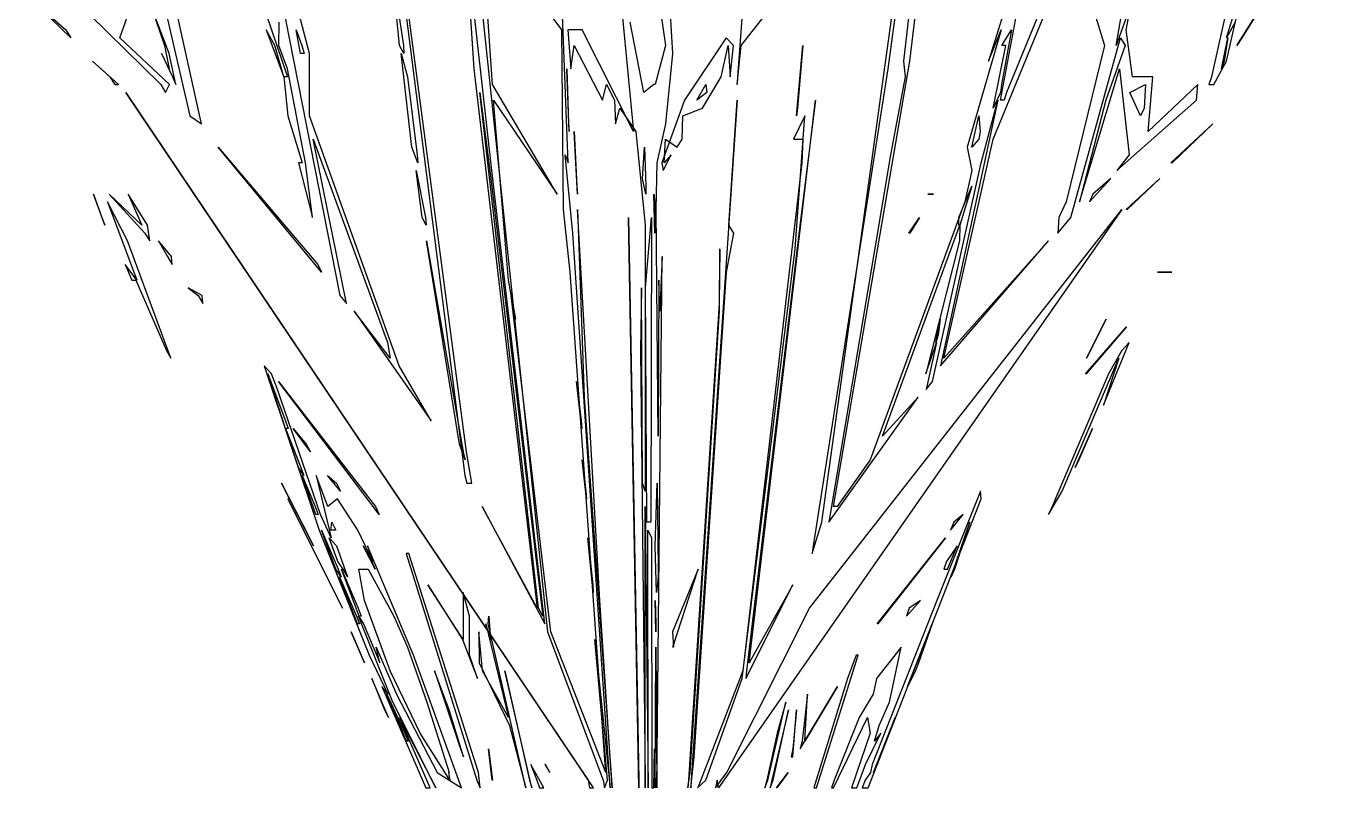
# Model space of a CAD drawing. Extents: x -11089 to 11068, y 2036 to 20000.
# Drawn here: x -2897 to 3102, y 2036 to 5552 of the extents above; entities that cross this region are included whole.
import ezdxf

# ---------------------------------------------------------------- set-up
doc = ezdxf.new("R2010")
doc.units = 0

msp = doc.modelspace()

# ---------------------------------------------------------------- linework, layer by layer
for p, q in [((2133.4135, 5461.5385), (2518.7722, 7661.0577)), ((2643.25, 5389.4231), (3101.9631, 7444.7115)), ((2996.1324, 7228.3654), (2573.2631, 5317.3077)), ((-1323.8838, 7012.0192), (-871.8559, 3478.3654)), ((2179.5967, 5533.6538), (2467.6253, 6975.9615)), ((775.1543, 3262.0192), (1274.2967, 6867.7885)), ((1319.4966, 6831.7308), (1152.036, 5389.4231)), ((-863.9448, 3586.5385), (-1235.9254, 6399.0385)), ((1215.1526, 6362.9808), (1080.4318, 5353.3654)), ((1181.2755, 5389.4231), (1273.8794, 6146.6346)), ((-876.6396, 6074.5192), (-830.6546, 5353.3654)), ((-744.968, 5281.25), (-797.5443, 6074.5192)), ((-2086.6564, 5100.9615), (-2278.8128, 5966.3462)), ((1922.7483, 5966.3462), (1627.7398, 5245.1923)), ((-2897.2293, 5894.2308), (-2275.0176, 5281.25)), ((1566.0578, 5028.8462), (1936.8672, 5930.2885)), ((1936.8672, 5930.2885), (2080.0781, 5461.5385)), ((-2463.658, 5497.5962), (-2350.0726, 5822.1154)), ((-2307.4184, 5858.1731), (-2140.4247, 5137.0192)), ((-1754.4008, 5858.1731), (-1448.985, 4307.6923)), ((88.3054, 5425.4808), (63.174, 5822.1154)), ((-1173.3774, 5461.5385), (-1205.4287, 5786.0577)), ((-1205.4287, 5786.0577), (-1155.599, 5461.5385)), ((-747.3207, 4884.6154), (-847.567, 5786.0577)), ((12.4783, 5750), (53.3353, 5461.5385)), ((-2690.3384, 5497.5962), (-2877.1399, 5677.8846)), ((-2877.1399, 5677.8846), (-2713.9882, 5533.6538)), ((-2237.0689, 5425.4808), (-2320.1523, 5641.8269)), ((-2320.1523, 5641.8269), (-2257.8626, 5461.5385)), ((-395.1061, 4920.6731), (-422.4024, 5641.8269)), ((1599.5932, 5209.1346), (1688.0864, 5677.8846)), ((2197.7169, 5641.8269), (2133.4135, 5461.5385)), ((2642.6162, 5497.5962), (2687.4588, 5641.8269)), ((2690.4714, 5461.5385), (2803.7725, 5641.8269)), ((2803.7725, 5641.8269), (2714.1995, 5497.5962)), ((-1788.2988, 5605.7692), (-1690.5069, 5317.3077)), ((-1589.4963, 5425.4808), (-1636.2326, 5605.7692)), ((-790.7444, 5605.7692), (-490.6496, 2757.2115)), ((-480.5293, 5605.7692), (-426.3123, 5533.6538)), ((-145.9836, 5605.7692), (-93.4281, 5064.9038)), ((407.5375, 5605.7692), (386.5664, 5317.3077)), ((402.9781, 5461.5385), (517.0252, 5605.7692)), ((1611.902, 5605.7692), (1543.8452, 5389.4231)), ((-2713.9882, 5533.6538), (-2690.3384, 5497.5962)), ((-1748.2138, 5461.5385), (-1789.3108, 5533.6538)), ((-1789.3108, 5533.6538), (-1707.8158, 5317.3077)), ((-1730.4354, 5461.5385), (-1728.4478, 5569.7115)), ((-1630.7055, 5425.4808), (-1651.2096, 5533.6538)), ((-1651.2096, 5533.6538), (-1623.7647, 5461.5385)), ((-426.3123, 5533.6538), (-418.5708, 4704.3269)), ((-330.2419, 5533.6538), (-396.2903, 5533.6538)), ((-396.2903, 5533.6538), (-383.379, 5353.3654)), ((-93.4281, 5064.9038), (-330.2419, 5533.6538)), ((-45.5312, 5245.1923), (-108.7834, 5569.7115)), ((1603.1745, 5533.6538), (1446.4784, 4992.7885)), ((1543.8452, 5389.4231), (1603.1745, 5533.6538)), ((1651.2096, 5533.6538), (1604.5464, 5281.25)), ((1605.9862, 5461.5385), (1651.2096, 5533.6538)), ((2209.7752, 5317.3077), (2179.5967, 5533.6538)), ((2683.3246, 5569.7115), (2642.6162, 5497.5962)), ((-2234.904, 5281.25), (-2463.658, 5497.5962)), ((-2257.8626, 5461.5385), (-2236.3777, 5353.3654)), ((-1707.8158, 5317.3077), (-1748.2138, 5461.5385)), ((-1690.353, 5353.3654), (-1730.4354, 5461.5385)), ((-1623.7647, 5461.5385), (-1613.0444, 5425.4808)), ((-1153.8566, 5425.4808), (-1173.3774, 5461.5385)), ((-1155.599, 5461.5385), (-1153.8566, 5425.4808)), ((-383.379, 5353.3654), (-367.4212, 5461.5385)), ((-367.4212, 5461.5385), (-237.3955, 5209.1346)), ((53.3353, 5461.5385), (5.7305, 5281.25)), ((334.0553, 5497.5962), (141.3068, 5209.1346)), ((311.561, 5317.3077), (343.7166, 5461.5385)), ((367.4212, 5461.5385), (334.0553, 5497.5962)), ((343.7166, 5461.5385), (351.9485, 5317.3077)), ((351.9485, 5317.3077), (367.4212, 5461.5385)), ((383.945, 5281.25), (402.9781, 5461.5385)), ((657.7347, 5137.0192), (687.4332, 5461.5385)), ((687.4332, 5461.5385), (662.3514, 5173.0769)), ((1566.0682, 5173.0769), (1623.7647, 5461.5385)), ((1623.7647, 5461.5385), (1605.9862, 5461.5385)), ((2080.0781, 5461.5385), (1903.1492, 4740.3846)), ((1924.8506, 4668.2692), (2153.4638, 5497.5962)), ((2174.8965, 5461.5385), (2085.6887, 5209.1346)), ((2153.4638, 5497.5962), (2174.8965, 5461.5385)), ((2619.7567, 5353.3654), (2648.5815, 5497.5962)), ((2648.5815, 5497.5962), (2631.5542, 5389.4231)), ((2714.1995, 5497.5962), (2690.4714, 5461.5385)), ((-2236.3777, 5353.3654), (-2272.391, 5425.4808)), ((-2272.391, 5425.4808), (-2221.3145, 5317.3077)), ((-2206.2514, 5281.25), (-2237.0689, 5425.4808)), ((-1613.0444, 5425.4808), (-1630.7055, 5425.4808)), ((-1588.5964, 5137.0192), (-1589.4963, 5425.4808)), ((-1116.0096, 4992.7885), (-1165.6306, 5425.4808)), ((-1165.6306, 5425.4808), (-1136.6207, 5317.3077)), ((55.349, 5100.9615), (88.3054, 5425.4808)), ((-2469.8554, 5281.25), (-2590.6189, 5389.4231)), ((-2590.6189, 5389.4231), (-2509.7969, 5317.3077)), ((-1607.1209, 4920.6731), (-1690.353, 5353.3654)), ((-830.6546, 5353.3654), (-571.4977, 3153.8462)), ((-390.1998, 5064.9038), (-400.8054, 5353.3654)), ((-400.8054, 5353.3654), (-392.9777, 5100.9615)), ((1080.4318, 5353.3654), (735.7606, 3153.8462)), ((828.4688, 3334.1346), (1181.2755, 5389.4231)), ((1152.036, 5389.4231), (1159.6993, 5317.3077)), ((1964.873, 4740.3846), (2149.2461, 5353.3654)), ((2149.2461, 5353.3654), (2194.386, 4956.7308)), ((2584.4659, 5281.25), (2643.25, 5389.4231)), ((2631.5542, 5389.4231), (2619.7567, 5353.3654)), ((-2509.7969, 5317.3077), (-2487.047, 5281.25)), ((-2487.047, 5281.25), (-2469.8554, 5281.25)), ((-2275.0176, 5281.25), (-2253.7936, 5245.1923)), ((-2253.7936, 5245.1923), (-2234.904, 5281.25)), ((-2221.3145, 5317.3077), (-2206.2514, 5281.25)), ((-1690.5069, 5317.3077), (-1707.8158, 5317.3077)), ((-1707.8158, 5317.3077), (-1688.9288, 5137.0192)), ((-1136.6207, 5317.3077), (-1091.8146, 4956.7308)), ((-445.7184, 4776.4423), (-744.968, 5281.25)), ((-237.3955, 5209.1346), (-217.7599, 5281.25)), ((-217.7599, 5281.25), (-180.8727, 5209.1346)), ((0, 5281.25), (-45.5312, 5245.1923)), ((5.7305, 5281.25), (0, 5281.25)), ((197.8295, 5209.1346), (240.682, 5281.25)), ((224.5259, 5173.0769), (311.561, 5317.3077)), ((240.682, 5281.25), (244.7301, 5245.1923)), ((386.5664, 5317.3077), (383.945, 5281.25)), ((1159.6993, 5317.3077), (1091.8146, 4956.7308)), ((1604.5464, 5281.25), (1599.2828, 5245.1923)), ((2196.8796, 5245.1923), (2269.2871, 5281.25)), ((2302.0896, 5317.3077), (2209.7752, 5317.3077)), ((2269.2871, 5281.25), (2262.0985, 5173.0769)), ((2280.7455, 5064.9038), (2302.0896, 5317.3077)), ((2509.9691, 5281.25), (2280.7455, 5064.9038)), ((2503.9569, 5209.1346), (2509.9691, 5281.25)), ((2573.2631, 5317.3077), (2561.5438, 5281.25)), ((2561.5438, 5281.25), (2584.4659, 5281.25)), ((-278.3673, 2036.0577), (-2435.9183, 5245.1923)), ((-2435.9183, 5245.1923), (-303.5325, 2072.1154)), ((-531.6632, 2865.3846), (-802.4871, 5245.1923)), ((-802.4871, 5245.1923), (-752.3261, 4848.5577)), ((244.7301, 5245.1923), (197.8295, 5209.1346)), ((1599.2828, 5245.1923), (1566.0682, 5173.0769)), ((1627.7398, 5245.1923), (1616.55, 5209.1346)), ((2246.3311, 5137.0192), (2196.8796, 5245.1923)), ((-670.0878, 4379.8077), (-740.4477, 5209.1346)), ((-740.4477, 5209.1346), (-445.7184, 4776.4423)), ((-180.8727, 5209.1346), (-177.1167, 5100.9615)), ((-177.1167, 5100.9615), (-157.1681, 5173.0769)), ((-157.1681, 5173.0769), (-82.4366, 5064.9038)), ((141.3068, 5209.1346), (37.3749, 4920.6731)), ((133.7765, 5137.0192), (224.5259, 5173.0769)), ((384.3546, 5209.1346), (173.126, 2072.1154)), ((346.8127, 4632.2115), (384.3546, 5209.1346)), ((439.4662, 2612.9808), (746.1, 5209.1346)), ((662.3514, 5173.0769), (657.7347, 5137.0192)), ((746.1, 5209.1346), (678.7631, 4668.2692)), ((1588.2887, 5209.1346), (1322.5379, 3983.1731)), ((1511.014, 4920.6731), (1588.2887, 5209.1346)), ((1616.55, 5209.1346), (1599.5932, 5209.1346)), ((2085.6887, 5209.1346), (1964.873, 4740.3846)), ((2135.9592, 4884.6154), (2503.9569, 5209.1346)), ((2262.0985, 5173.0769), (2246.3311, 5137.0192)), ((-2140.4247, 5137.0192), (-2086.6564, 5100.9615)), ((-1688.9288, 5137.0192), (-1623.1387, 4920.6731)), ((-1175.5893, 3983.1731), (-1588.5964, 5137.0192)), ((-392.9777, 5100.9615), (-390.1998, 5064.9038)), ((16.0178, 4920.6731), (55.349, 5100.9615)), ((130.9595, 5028.8462), (133.7765, 5137.0192)), ((696.7528, 5137.0192), (643.8844, 5028.8462)), ((652.8832, 4524.0385), (696.7528, 5137.0192)), ((1468.1485, 4992.7885), (1499.4121, 5137.0192)), ((1499.4121, 5137.0192), (1505.8416, 5064.9038)), ((2386.6546, 4920.6731), (2579.2622, 5100.9615)), ((2579.2622, 5100.9615), (2391.9939, 4920.6731)), ((-352.4285, 4776.4423), (-368.2168, 5064.9038)), ((-368.2168, 5064.9038), (-355.089, 4812.5)), ((-82.4366, 5064.9038), (-40.2102, 4632.2115)), ((1505.8416, 5064.9038), (1500.578, 5028.8462)), ((-1533.2866, 4415.8654), (-2009.9007, 4992.7885)), ((-2009.9007, 4992.7885), (-1550.6373, 4451.9231)), ((-1418.3162, 4271.6346), (-1571.5144, 5028.8462)), ((-1571.5144, 5028.8462), (-1229.7123, 4091.3462)), ((-1089.2115, 4920.6731), (-1116.0096, 4992.7885)), ((-52.6102, 4848.5577), (-43.3402, 4992.7885)), ((-43.3402, 4992.7885), (-36.5533, 4812.5)), ((48.0534, 4920.6731), (54.5665, 5028.8462)), ((54.5665, 5028.8462), (108.3504, 4992.7885)), ((108.3504, 4992.7885), (130.9595, 5028.8462)), ((643.8844, 5028.8462), (687.5376, 5028.8462)), ((687.5376, 5028.8462), (683.4268, 4920.6731)), ((1338.8714, 4019.2308), (1566.0578, 5028.8462)), ((1446.4784, 4992.7885), (1468.1407, 4884.6154)), ((1500.578, 5028.8462), (1468.1485, 4992.7885)), ((-1623.1387, 4920.6731), (-1639.1565, 4920.6731)), ((-1639.1565, 4920.6731), (-1575.3382, 4668.2692)), ((-1575.3382, 4668.2692), (-1607.1209, 4920.6731)), ((-1091.8146, 4956.7308), (-1089.2115, 4920.6731)), ((-374.036, 4596.1538), (-408.7582, 4956.7308)), ((-408.7582, 4956.7308), (-395.1061, 4920.6731)), ((10.209, 4704.3269), (16.0178, 4920.6731)), ((37.3749, 4920.6731), (42.4012, 4884.6154)), ((42.4012, 4884.6154), (80.676, 4956.7308)), ((80.676, 4956.7308), (48.0534, 4920.6731)), ((683.4268, 4920.6731), (411.0327, 2576.9231)), ((1091.8146, 4956.7308), (807.01, 3262.0192)), ((1285.8621, 3911.0577), (1511.014, 4920.6731)), ((2194.386, 4956.7308), (2135.9592, 4884.6154)), ((2391.9939, 4920.6731), (2386.6546, 4920.6731)), ((-1068.7986, 4668.2692), (-1097.1304, 4884.6154)), ((-1097.1304, 4884.6154), (-1053.6024, 4668.2692)), ((-503.1279, 2793.2692), (-747.3207, 4884.6154)), ((1468.1407, 4884.6154), (1435.0774, 4740.3846)), ((-752.3261, 4848.5577), (-516.1175, 2865.3846)), ((-355.089, 4812.5), (-352.4285, 4776.4423)), ((-36.2794, 4776.4423), (-52.6102, 4848.5577)), ((-36.5533, 4812.5), (-36.2794, 4776.4423)), ((1408.1802, 4668.2692), (1467.353, 4812.5)), ((1467.353, 4812.5), (1412.3822, 4632.2115)), ((2011.1658, 4740.3846), (2109.6697, 4848.5577)), ((2109.6697, 4848.5577), (2026.4637, 4776.4423)), ((2179.6306, 4704.3269), (2335.8937, 4848.5577)), ((2335.8937, 4848.5577), (2184.7352, 4704.3269)), ((-2533.2407, 4632.2115), (-2586.203, 4776.4423)), ((-2586.203, 4776.4423), (-2547.8943, 4668.2692)), ((-2429.4783, 4560.0962), (-2520.3868, 4740.3846)), ((-2520.3868, 4740.3846), (-2385.7025, 4379.8077)), ((-2362.3475, 4632.2115), (-2513.6442, 4776.4423)), ((-2513.6442, 4776.4423), (-2348.9458, 4596.1538)), ((-2337.2161, 4632.2115), (-2425.5371, 4776.4423)), ((-2425.5371, 4776.4423), (-2362.3475, 4632.2115)), ((4.9871, 4596.1538), (0, 4776.4423)), ((0, 4776.4423), (5.1436, 4740.3846)), ((5.1436, 4740.3846), (4.9871, 4596.1538)), ((1435.0774, 4740.3846), (997.8022, 3550.4808)), ((1264.5963, 4776.4423), (1290.5101, 4776.4423)), ((1269.779, 4776.4423), (1264.5963, 4776.4423)), ((1290.5101, 4776.4423), (1269.779, 4776.4423)), ((1903.1492, 4740.3846), (1869.1312, 4668.2692)), ((2026.4637, 4776.4423), (2011.1658, 4740.3846)), ((-418.5708, 4704.3269), (-388.1132, 4415.8654)), ((-248.713, 2901.4423), (-352.212, 4704.3269)), ((-352.212, 4704.3269), (-320.745, 3838.9423)), ((19.8495, 3658.6538), (10.209, 4704.3269)), ((2159.2126, 4704.3269), (298.2506, 2036.0577)), ((718.2116, 2865.3846), (2159.2126, 4704.3269)), ((2184.7352, 4704.3269), (2179.6306, 4704.3269)), ((-2547.8943, 4668.2692), (-2533.2407, 4632.2115)), ((-2325.5699, 4560.0962), (-2337.2161, 4632.2115)), ((-1050.4907, 4632.2115), (-1068.7986, 4668.2692)), ((-1053.6024, 4668.2692), (-1050.4907, 4632.2115)), ((-68.4872, 2036.0577), (-116.5041, 4668.2692)), ((-116.5041, 4668.2692), (-69.7001, 2072.1154)), ((-40.2102, 4632.2115), (-40.6562, 3406.25)), ((-37.7062, 4343.75), (-10.1308, 4668.2692)), ((-10.1308, 4668.2692), (-14.1581, 3262.0192)), ((369.0488, 4596.1538), (346.8127, 4632.2115)), ((678.7631, 4668.2692), (427.8095, 2576.9231)), ((1055.9917, 3658.6538), (1412.3822, 4632.2115)), ((1176.9665, 4596.1538), (1225.8259, 4668.2692)), ((1225.8259, 4668.2692), (1181.9536, 4596.1538)), ((1407.3559, 4632.2115), (1408.1802, 4668.2692)), ((1412.3822, 4632.2115), (1407.3559, 4632.2115)), ((1412.3822, 4632.2115), (1410.186, 4560.0962)), ((1869.1312, 4668.2692), (1865.1926, 4596.1538)), ((1865.1926, 4596.1538), (1924.8506, 4668.2692)), ((-2228.5448, 4019.2308), (-2429.4783, 4560.0962)), ((-2348.9458, 4596.1538), (-2325.5699, 4560.0962)), ((-2225.4853, 4487.9808), (-2285.9857, 4560.0962)), ((-2285.9857, 4560.0962), (-2244.9643, 4487.9808)), ((-896.2152, 3622.5962), (-1048.9805, 4560.0962)), ((-1048.9805, 4560.0962), (-879.5114, 3586.5385)), ((-201.043, 2036.0577), (-374.036, 4596.1538)), ((335.4064, 4415.8654), (369.0488, 4596.1538)), ((1181.9536, 4596.1538), (1176.9665, 4596.1538)), ((1410.186, 4560.0962), (1254.888, 3947.1154)), ((1322.5379, 3983.1731), (1820.8717, 4560.0962)), ((1820.8717, 4560.0962), (1338.8714, 4019.2308)), ((304.3515, 4524.0385), (301.2763, 4271.6346)), ((303.3291, 4235.5769), (304.3515, 4524.0385)), ((408.0383, 2540.8654), (652.8832, 4524.0385)), ((-2385.7025, 4379.8077), (-2439.4761, 4451.9231)), ((-2439.4761, 4451.9231), (-2409.4645, 4379.8077)), ((-2244.9643, 4487.9808), (-2222.097, 4451.9231)), ((-2222.097, 4451.9231), (-2225.4853, 4487.9808)), ((-1550.6373, 4451.9231), (-1533.2866, 4415.8654)), ((13.2556, 2036.0577), (38.9582, 4487.9808)), ((38.9582, 4487.9808), (27.5754, 4235.5769)), ((-2409.4645, 4379.8077), (-2390.4549, 4379.8077)), ((-2390.4549, 4379.8077), (-2248.5378, 4055.2885)), ((-637.9478, 4199.5192), (-670.0878, 4379.8077)), ((-388.1132, 4415.8654), (-225.684, 2144.2308)), ((23.762, 4379.8077), (19.8495, 3658.6538)), ((27.5754, 4235.5769), (23.762, 4379.8077)), ((186.8954, 2180.2885), (335.4064, 4415.8654)), ((2323.8875, 4415.8654), (2390.9688, 4415.8654)), ((2328.679, 4415.8654), (2323.8875, 4415.8654)), ((2390.9688, 4415.8654), (2328.679, 4415.8654)), ((-2084.6688, 4307.6923), (-2149.2513, 4343.75)), ((-2149.2513, 4343.75), (-2103.3654, 4307.6923)), ((-56.5592, 4343.75), (-61.6038, 4055.2885)), ((-52.292, 3442.3077), (-56.5592, 4343.75)), ((-31.8557, 3262.0192), (-37.7062, 4343.75)), ((-2103.3654, 4307.6923), (-2081.1241, 4271.6346)), ((-2081.1241, 4271.6346), (-2084.6688, 4307.6923)), ((-1448.985, 4307.6923), (-1418.3162, 4271.6346)), ((-475.6908, 2757.2115), (-659.0545, 4307.6923)), ((-659.0545, 4307.6923), (-637.9478, 4199.5192)), ((301.2763, 4271.6346), (159.6356, 2072.1154)), ((-1216.7593, 4019.2308), (-1383.3644, 4235.5769)), ((-1383.3644, 4235.5769), (-1028.2285, 3730.7692)), ((166.9885, 2108.1731), (303.3291, 4235.5769)), ((1300.7426, 4091.3462), (1321.4633, 4199.5192)), ((1321.4633, 4199.5192), (1312.2063, 4127.4038)), ((1997.4042, 4019.2308), (2087.0007, 4199.5192)), ((2087.0007, 4199.5192), (2015.3235, 4055.2885)), ((1991.5458, 3947.1154), (2182.0225, 4163.4615)), ((2182.0225, 4163.4615), (1995.8287, 3947.1154)), ((-1229.7123, 4091.3462), (-1216.7593, 4019.2308)), ((1254.888, 3947.1154), (1305.182, 4091.3462)), ((1305.182, 4091.3462), (1257.1886, 3875)), ((1312.2063, 4127.4038), (1300.7426, 4091.3462)), ((2075.5761, 3802.8846), (2193.061, 4091.3462)), ((2193.061, 4091.3462), (2160.5324, 4055.2885)), ((-2248.5378, 4055.2885), (-2228.5448, 4019.2308)), ((-61.6038, 4055.2885), (-40.471, 2072.1154)), ((2015.3235, 4055.2885), (1997.4042, 4019.2308)), ((2160.5324, 4055.2885), (2098.6182, 3947.1154)), ((-1764.5525, 3947.1154), (-1797.9601, 3983.1731)), ((-1797.9601, 3983.1731), (-1543.673, 3225.9615)), ((-1028.2285, 3730.7692), (-1175.5893, 3983.1731)), ((1884.9691, 3406.25), (2145.6831, 4019.2308)), ((2145.6831, 4019.2308), (2075.5761, 3802.8846)), ((-1699.8239, 3694.7115), (-1781.684, 3947.1154)), ((-1781.684, 3947.1154), (-1700.2204, 3730.7692)), ((-1736.518, 3875), (-1764.5525, 3947.1154)), ((-1266.8394, 3298.0769), (-1731.4578, 3911.0577)), ((-1731.4578, 3911.0577), (-1284.3075, 3334.1346)), ((-332.7485, 3694.7115), (-356.4766, 3911.0577)), ((-356.4766, 3911.0577), (-335.9959, 3730.7692)), ((1257.1886, 3875), (1285.8621, 3911.0577)), ((2098.6182, 3947.1154), (1837.8259, 3334.1346)), ((1995.8287, 3947.1154), (1991.5458, 3947.1154)), ((-1538.8163, 3298.0769), (-1736.518, 3875)), ((-320.745, 3838.9423), (-195.6099, 2072.1154)), ((807.01, 3262.0192), (1220.4971, 3838.9423)), ((1220.4971, 3838.9423), (1055.9917, 3658.6538)), ((-1700.2204, 3730.7692), (-1687.7968, 3694.7115)), ((-335.9959, 3730.7692), (-332.7485, 3694.7115)), ((-1639.759, 3514.4231), (-1699.8239, 3694.7115)), ((-1699.8239, 3694.7115), (-1628.3189, 3514.4231)), ((-1687.7968, 3694.7115), (-1699.8239, 3694.7115)), ((-1583.8988, 3586.5385), (-1663.7427, 3694.7115)), ((-1663.7427, 3694.7115), (-1603.7535, 3622.5962)), ((1944.8305, 3514.4231), (2024.5544, 3694.7115)), ((2024.5544, 3694.7115), (1960.9318, 3550.4808)), ((-1603.7535, 3622.5962), (-1583.8988, 3586.5385)), ((-870.6691, 3550.4808), (-896.2152, 3622.5962)), ((-879.5114, 3586.5385), (-870.6691, 3550.4808)), ((-840.4072, 3442.3077), (-863.9448, 3586.5385)), ((-310.8359, 3370.1923), (-331.3166, 3550.4808)), ((-331.3166, 3550.4808), (-314.1615, 3406.25)), ((997.8022, 3550.4808), (846.5576, 3334.1346)), ((1960.9318, 3550.4808), (1944.8305, 3514.4231)), ((-1615.3867, 3478.3654), (-1639.759, 3514.4231)), ((-1628.3189, 3514.4231), (-1615.3867, 3478.3654)), ((-1570.7632, 3153.8462), (-1718.1657, 3442.3077)), ((-1718.1657, 3442.3077), (-1588.7216, 3189.9038)), ((-1560.2881, 3298.0769), (-1622.9352, 3478.3654)), ((-1622.9352, 3478.3654), (-1562.8756, 3334.1346)), ((-1504.9913, 3334.1346), (-1558.7727, 3478.3654)), ((-1558.7727, 3478.3654), (-1488.3449, 3189.9038)), ((-1445.143, 3406.25), (-1505.9329, 3478.3654)), ((-1505.9329, 3478.3654), (-1464.176, 3442.3077)), ((-1464.176, 3442.3077), (-1445.143, 3406.25)), ((-871.8559, 3478.3654), (-862.818, 3442.3077)), ((-862.818, 3442.3077), (-840.4072, 3442.3077)), ((-40.6562, 3406.25), (-52.292, 3442.3077)), ((6.8443, 3153.8462), (14.9406, 3442.3077)), ((14.9406, 3442.3077), (19.8286, 3045.6731)), ((-1436.4233, 2865.3846), (-1689.4844, 3370.1923)), ((-1689.4844, 3370.1923), (-1454.4991, 2901.4423)), ((-1459.1002, 3370.1923), (-1504.9913, 3334.1346)), ((-1365.153, 3225.9615), (-1459.1002, 3370.1923)), ((-314.1615, 3406.25), (-310.8359, 3370.1923)), ((989.7503, 2036.0577), (1510.2967, 3370.1923)), ((1507.9753, 3406.25), (1306.5306, 2901.4423)), ((1510.2967, 3370.1923), (1507.9753, 3406.25)), ((1821.529, 3298.0769), (1884.9691, 3406.25)), ((-1562.8756, 3334.1346), (-1549.5522, 3298.0769)), ((-1284.3075, 3334.1346), (-1266.8394, 3298.0769)), ((-537.8814, 2865.3846), (-792.2911, 3334.1346)), ((-792.2911, 3334.1346), (-503.1279, 2793.2692)), ((-39.7668, 2036.0577), (-39.7954, 3334.1346)), ((-39.7954, 3334.1346), (-26.5112, 2036.0577)), ((842.9398, 3334.1346), (828.4688, 3334.1346)), ((846.5576, 3334.1346), (842.9398, 3334.1346)), ((1837.8259, 3334.1346), (1821.529, 3298.0769)), ((-1549.5522, 3298.0769), (-1560.2881, 3298.0769)), ((-1488.3449, 3189.9038), (-1538.8163, 3298.0769)), ((-1491.1671, 3225.9615), (-1486.5973, 3262.0192)), ((-1486.5973, 3262.0192), (-1466.6644, 3225.9615)), ((-17.6976, 3262.0192), (-31.8557, 3262.0192)), ((-14.1581, 3262.0192), (-17.6976, 3262.0192)), ((730.7317, 3117.7885), (775.1543, 3262.0192)), ((1368.6534, 3225.9615), (1427.8784, 3298.0769)), ((1383.9513, 3262.0192), (1368.6534, 3225.9615)), ((1371.5695, 3009.6154), (1458.2812, 3262.0192)), ((1427.8784, 3298.0769), (1383.9513, 3262.0192)), ((1458.2812, 3262.0192), (1388.0021, 3045.6731)), ((-1588.7216, 3189.9038), (-1570.7632, 3153.8462)), ((-1543.673, 3225.9615), (-1313.5965, 2649.0385)), ((-1467.3165, 3045.6731), (-1533.1718, 3225.9615)), ((-1533.1718, 3225.9615), (-1457.4022, 3045.6731)), ((-1457.9369, 3081.7308), (-1498.7287, 3189.9038)), ((-1498.7287, 3189.9038), (-1464.6768, 3153.8462)), ((-1466.6644, 3225.9615), (-1491.1671, 3225.9615)), ((-1297.4301, 3081.7308), (-1365.153, 3225.9615)), ((-280.4905, 2937.5), (-304.5915, 3189.9038)), ((-304.5915, 3189.9038), (-280.7069, 2973.5577)), ((-26.5112, 2036.0577), (-28.0031, 3225.9615)), ((-28.0031, 3225.9615), (-10.3838, 3189.9038)), ((-10.3838, 3189.9038), (-8.8371, 2036.0577)), ((1030.503, 2793.2692), (1346.4329, 3189.9038)), ((1346.4329, 3189.9038), (1033.5339, 2793.2692)), ((-1464.6768, 3153.8462), (-1414.0229, 3009.6154)), ((-1285.5543, 3045.6731), (-1341.4797, 3153.8462)), ((-1341.4797, 3153.8462), (-1300.7739, 3081.7308)), ((-1109.5148, 2649.0385), (-1320.9468, 3153.8462)), ((-1320.9468, 3153.8462), (-1297.4301, 3081.7308)), ((-571.4977, 3153.8462), (-537.8814, 2865.3846)), ((12.7496, 2937.5), (6.8443, 3153.8462)), ((735.7606, 3153.8462), (730.7317, 3117.7885)), ((1399.6561, 3153.8462), (1350.9323, 3081.7308)), ((1354.9544, 3045.6731), (1399.6561, 3153.8462)), ((-1434.2688, 3045.6731), (-1457.9369, 3081.7308)), ((-1300.7739, 3081.7308), (-1285.5543, 3045.6731)), ((-1129.9277, 3117.7885), (-1143.4597, 3117.7885)), ((-1143.4597, 3117.7885), (-816.1652, 2072.1154)), ((-809.78, 2108.1731), (-1129.9277, 3117.7885)), ((1350.9323, 3081.7308), (1338.4306, 3045.6731)), ((-1443.4136, 3009.6154), (-1467.3165, 3045.6731)), ((-1457.4022, 3045.6731), (-1443.4136, 3009.6154)), ((-1366.9319, 2793.2692), (-1449.9449, 3009.6154)), ((-1449.9449, 3009.6154), (-1372.2972, 2829.3269)), ((-1360.0172, 2829.3269), (-1440.8783, 3045.6731)), ((-1440.8783, 3045.6731), (-1364.913, 2865.3846)), ((-1414.0229, 3009.6154), (-1434.2688, 3045.6731)), ((-1334.865, 2901.4423), (-1361.5639, 3045.6731)), ((-1361.5639, 3045.6731), (-1318.602, 3045.6731)), ((-1318.602, 3045.6731), (-1200.3763, 2829.3269)), ((19.5939, 3009.6154), (12.7496, 2937.5)), ((19.8286, 3045.6731), (19.5939, 3009.6154)), ((204.8955, 3045.6731), (86.7612, 2757.2115)), ((87.4055, 2685.0962), (204.8955, 3045.6731)), ((1338.4306, 3045.6731), (1354.9544, 3045.6731)), ((1388.0021, 3045.6731), (1371.5695, 3009.6154)), ((-879.887, 2721.1538), (-1042.1649, 2973.5577)), ((-1042.1649, 2973.5577), (-882.8396, 2721.1538)), ((-280.7069, 2973.5577), (-280.4905, 2937.5)), ((424.5804, 2540.8654), (642.0768, 2973.5577)), ((642.0768, 2973.5577), (439.4662, 2612.9808)), ((-1454.4991, 2901.4423), (-1436.4233, 2865.3846)), ((-1216.3211, 2576.9231), (-1334.865, 2901.4423)), ((-879.7201, 2937.5), (-879.887, 2721.1538)), ((-850.3945, 2829.3269), (-879.7201, 2937.5)), ((-192.206, 2036.0577), (-248.713, 2901.4423)), ((8.9753, 2757.2115), (6.2965, 2901.4423)), ((6.2965, 2901.4423), (9.0927, 2793.2692)), ((1306.5306, 2901.4423), (1007.4348, 2144.2308)), ((1166.6062, 2829.3269), (1230.9722, 2901.4423)), ((1230.9722, 2901.4423), (1178.3645, 2865.3846)), ((-1372.2972, 2829.3269), (-1357.8392, 2793.2692)), ((-1364.913, 2865.3846), (-1350.8071, 2829.3269)), ((-1203.6759, 2432.6923), (-1363.0872, 2829.3269)), ((-1363.0872, 2829.3269), (-1339.6539, 2793.2692)), ((-1350.8071, 2829.3269), (-1360.0172, 2829.3269)), ((-1200.3763, 2829.3269), (-1136.2712, 2685.0962)), ((-850.8196, 2649.0385), (-850.3945, 2829.3269)), ((-763.7846, 2793.2692), (-761.364, 2829.3269)), ((-761.364, 2829.3269), (-752.9234, 2721.1538)), ((-512.6927, 2829.3269), (-531.6632, 2865.3846)), ((-516.1175, 2865.3846), (-512.6927, 2829.3269)), ((336.2646, 2108.1731), (718.2116, 2865.3846)), ((1178.3645, 2865.3846), (1166.6062, 2829.3269)), ((-1357.8392, 2793.2692), (-1366.9319, 2793.2692)), ((-1339.6539, 2793.2692), (-1264.5285, 2612.9808)), ((-752.9234, 2721.1538), (-775.9081, 2793.2692)), ((-775.9081, 2793.2692), (-671.0842, 2360.5769)), ((-589.8735, 2036.0577), (-763.7846, 2793.2692)), ((9.0927, 2793.2692), (8.9753, 2757.2115)), ((1033.5339, 2793.2692), (1030.503, 2793.2692)), ((1171.4107, 2504.8077), (1285.0978, 2793.2692)), ((1285.0978, 2793.2692), (1221.9995, 2612.9808)), ((-1335.4101, 2612.9808), (-1397.1547, 2757.2115)), ((-1397.1547, 2757.2115), (-1350.9636, 2649.0385)), ((-882.8396, 2721.1538), (-827.6576, 2576.9231)), ((-791.3078, 2576.9231), (-807.7768, 2757.2115)), ((-807.7768, 2757.2115), (-805.2154, 2612.9808)), ((-490.6496, 2757.2115), (-233.8325, 2072.1154)), ((-221.8889, 2108.1731), (-475.6908, 2757.2115)), ((-213.597, 2072.1154), (-271.643, 2721.1538)), ((-271.643, 2721.1538), (-201.043, 2036.0577)), ((86.7612, 2757.2115), (90.319, 2685.0962)), ((-1350.9636, 2649.0385), (-1335.4101, 2612.9808)), ((-1313.5965, 2649.0385), (-1226.8745, 2468.75)), ((-1264.5285, 2612.9808), (-1281.9469, 2685.0962)), ((-1281.9469, 2685.0962), (-1186.693, 2468.75)), ((-1136.2712, 2685.0962), (-1047.9371, 2432.6923)), ((-888.1241, 2036.0577), (-1109.5148, 2649.0385)), ((-813.3195, 2540.8654), (-850.8196, 2649.0385)), ((6.6278, 2036.0577), (8.7405, 2685.0962)), ((8.7405, 2685.0962), (13.2556, 2036.0577)), ((90.319, 2685.0962), (87.4055, 2685.0962)), ((751.1498, 2036.0577), (942.8001, 2649.0385)), ((934.177, 2649.0385), (893.273, 2540.8654)), ((942.8001, 2649.0385), (934.177, 2649.0385)), ((1142.0982, 2685.0962), (1028.3667, 2540.8654)), ((1087.5317, 2432.6923), (1142.0982, 2685.0962)), ((-805.2154, 2612.9808), (-665.8779, 2324.5192)), ((1221.9995, 2612.9808), (1207.9327, 2576.9231)), ((-1224.3444, 2360.5769), (-1301.3113, 2540.8654)), ((-1301.3113, 2540.8654), (-1243.0462, 2396.6346)), ((-1077.6826, 2288.4615), (-1216.3211, 2576.9231)), ((-943.9869, 2396.6346), (-1012.2029, 2576.9231)), ((-1012.2029, 2576.9231), (-892.214, 2216.3462)), ((-827.6576, 2576.9231), (-813.3195, 2540.8654)), ((-671.0842, 2360.5769), (-791.3078, 2576.9231)), ((-563.3623, 2036.0577), (-687.8506, 2576.9231)), ((-687.8506, 2576.9231), (-573.3392, 2072.1154)), ((411.0327, 2576.9231), (203.2523, 2036.0577)), ((240.5776, 2072.1154), (408.0383, 2540.8654)), ((427.8095, 2576.9231), (424.5804, 2540.8654)), ((893.273, 2540.8654), (748.7136, 2072.1154)), ((1028.3667, 2540.8654), (1012.5732, 2468.75)), ((1207.9327, 2576.9231), (1171.4107, 2504.8077)), ((-1226.8745, 2468.75), (-1255.6653, 2504.8077)), ((-1255.6653, 2504.8077), (-1067.9848, 2072.1154)), ((-1141.3548, 2252.4038), (-1232.232, 2468.75)), ((-1232.232, 2468.75), (-1149.6937, 2288.4615)), ((-1186.693, 2468.75), (-999.6437, 2108.1731)), ((675.7739, 2216.3462), (847.9818, 2504.8077)), ((709.8728, 2468.75), (684.3241, 2252.4038)), ((847.9818, 2504.8077), (696.5442, 2252.4038)), ((696.5442, 2252.4038), (709.8728, 2468.75)), ((1012.5732, 2468.75), (947.7143, 2360.5769)), ((-1005.2151, 2036.0577), (-1203.6759, 2432.6923)), ((-1047.9371, 2432.6923), (-944.7434, 2108.1731)), ((526.123, 2072.1154), (609.7569, 2432.6923)), ((609.7569, 2432.6923), (568.639, 2288.4615)), ((1039.1731, 2324.5192), (1087.5317, 2432.6923)), ((-1243.0462, 2396.6346), (-1224.3444, 2360.5769)), ((-1031.7263, 2036.0577), (-1173.1166, 2360.5769)), ((-1173.1166, 2360.5769), (-1005.2151, 2036.0577)), ((-877.6986, 2180.2885), (-943.9869, 2396.6346)), ((621.5231, 2396.6346), (544.1102, 2072.1154)), ((550.8553, 2072.1154), (621.5231, 2396.6346)), ((641.1221, 2180.2885), (657.9303, 2396.6346)), ((657.9303, 2396.6346), (642.1055, 2216.3462)), ((828.474, 2036.0577), (986.1351, 2360.5769)), ((947.7143, 2360.5769), (831.904, 2072.1154)), ((986.1351, 2360.5769), (998.2222, 2288.4615)), ((1013.3688, 2108.1731), (1114.2046, 2360.5769)), ((1114.2046, 2360.5769), (1030.7012, 2144.2308)), ((-1149.6937, 2288.4615), (-1134.0228, 2252.4038)), ((-942.075, 2072.1154), (-1077.6826, 2288.4615)), ((-665.8779, 2324.5192), (-600.3199, 2072.1154)), ((568.639, 2288.4615), (521.6263, 2072.1154)), ((998.2222, 2288.4615), (912.426, 2036.0577)), ((977.1885, 2144.2308), (1047.8849, 2288.4615)), ((1019.1541, 2252.4038), (1039.1731, 2324.5192)), ((1047.8849, 2288.4615), (1019.1541, 2252.4038)), ((-1134.0228, 2252.4038), (-1141.3548, 2252.4038)), ((684.3241, 2252.4038), (675.7739, 2216.3462)), ((-892.214, 2216.3462), (-877.6986, 2180.2885)), ((-746.4652, 2072.1154), (-762.35, 2216.3462)), ((-762.35, 2216.3462), (-744.2168, 2072.1154)), ((0, 2036.0577), (2.4049, 2216.3462)), ((2.4049, 2216.3462), (6.6278, 2036.0577)), ((170.1133, 2036.0577), (186.8954, 2180.2885)), ((642.1055, 2216.3462), (634.0249, 2180.2885)), ((634.0249, 2180.2885), (641.1221, 2180.2885)), ((-999.6437, 2108.1731), (-888.1241, 2036.0577)), ((-947.0309, 2108.1731), (-942.075, 2072.1154)), ((-944.7434, 2108.1731), (-947.0309, 2108.1731)), ((-801.9628, 2036.0577), (-809.78, 2108.1731)), ((-508.1307, 2036.0577), (-567.7, 2144.2308)), ((-567.7, 2144.2308), (-539.6134, 2072.1154)), ((-502.5541, 2144.2308), (-480.378, 2108.1731)), ((-500.2274, 2144.2308), (-502.5541, 2144.2308)), ((-480.378, 2108.1731), (-500.2274, 2144.2308)), ((-225.684, 2144.2308), (-221.8889, 2108.1731)), ((156.8577, 2036.0577), (166.9885, 2108.1731)), ((284.9951, 2036.0577), (336.2646, 2108.1731)), ((565.5716, 2036.0577), (619.9163, 2108.1731)), ((619.9163, 2108.1731), (567.7808, 2036.0577)), ((936.7279, 2036.0577), (977.1885, 2144.2308)), ((999.6437, 2108.1731), (975.8009, 2072.1154)), ((1007.4348, 2144.2308), (999.6437, 2108.1731)), ((1030.7012, 2144.2308), (1013.3688, 2108.1731)), ((-1067.9848, 2072.1154), (-1051.6097, 2036.0577)), ((-816.1652, 2072.1154), (-801.9628, 2036.0577)), ((-744.2168, 2072.1154), (-746.4652, 2072.1154)), ((-600.3199, 2072.1154), (-589.8735, 2036.0577)), ((-573.3392, 2072.1154), (-563.3623, 2036.0577)), ((-539.6134, 2072.1154), (-528.0141, 2036.0577)), ((-303.5325, 2072.1154), (-296.0414, 2036.0577)), ((-233.8325, 2072.1154), (-227.5542, 2036.0577)), ((-227.5542, 2036.0577), (-213.597, 2072.1154)), ((-195.6099, 2072.1154), (-192.206, 2036.0577)), ((-69.7001, 2072.1154), (-68.4872, 2036.0577)), ((-40.471, 2072.1154), (-39.7668, 2036.0577)), ((159.6356, 2072.1154), (156.8577, 2036.0577)), ((173.126, 2072.1154), (170.1133, 2036.0577)), ((201.043, 2036.0577), (240.5776, 2072.1154)), ((292.2906, 2072.1154), (284.9951, 2036.0577)), ((298.2506, 2036.0577), (292.2906, 2072.1154)), ((512.5492, 2036.0577), (526.123, 2072.1154)), ((521.6263, 2072.1154), (512.5492, 2036.0577)), ((536.8511, 2036.0577), (550.8553, 2072.1154)), ((544.1102, 2072.1154), (536.8511, 2036.0577)), ((748.7136, 2072.1154), (737.8942, 2036.0577)), ((831.904, 2072.1154), (819.6369, 2036.0577)), ((975.8009, 2072.1154), (961.0298, 2036.0577)), ((-1051.6097, 2036.0577), (-1031.7263, 2036.0577)), ((-528.0141, 2036.0577), (-508.1307, 2036.0577)), ((-296.0414, 2036.0577), (-278.3673, 2036.0577)), ((-8.8371, 2036.0577), (0, 2036.0577)), ((203.2523, 2036.0577), (201.043, 2036.0577)), ((567.7808, 2036.0577), (565.5716, 2036.0577)), ((737.8942, 2036.0577), (751.1498, 2036.0577)), ((819.6369, 2036.0577), (828.474, 2036.0577)), ((912.426, 2036.0577), (936.7279, 2036.0577)), ((961.0298, 2036.0577), (989.7503, 2036.0577))]:
    msp.add_line(p, q)

doc.saveas('drawing.dxf')
